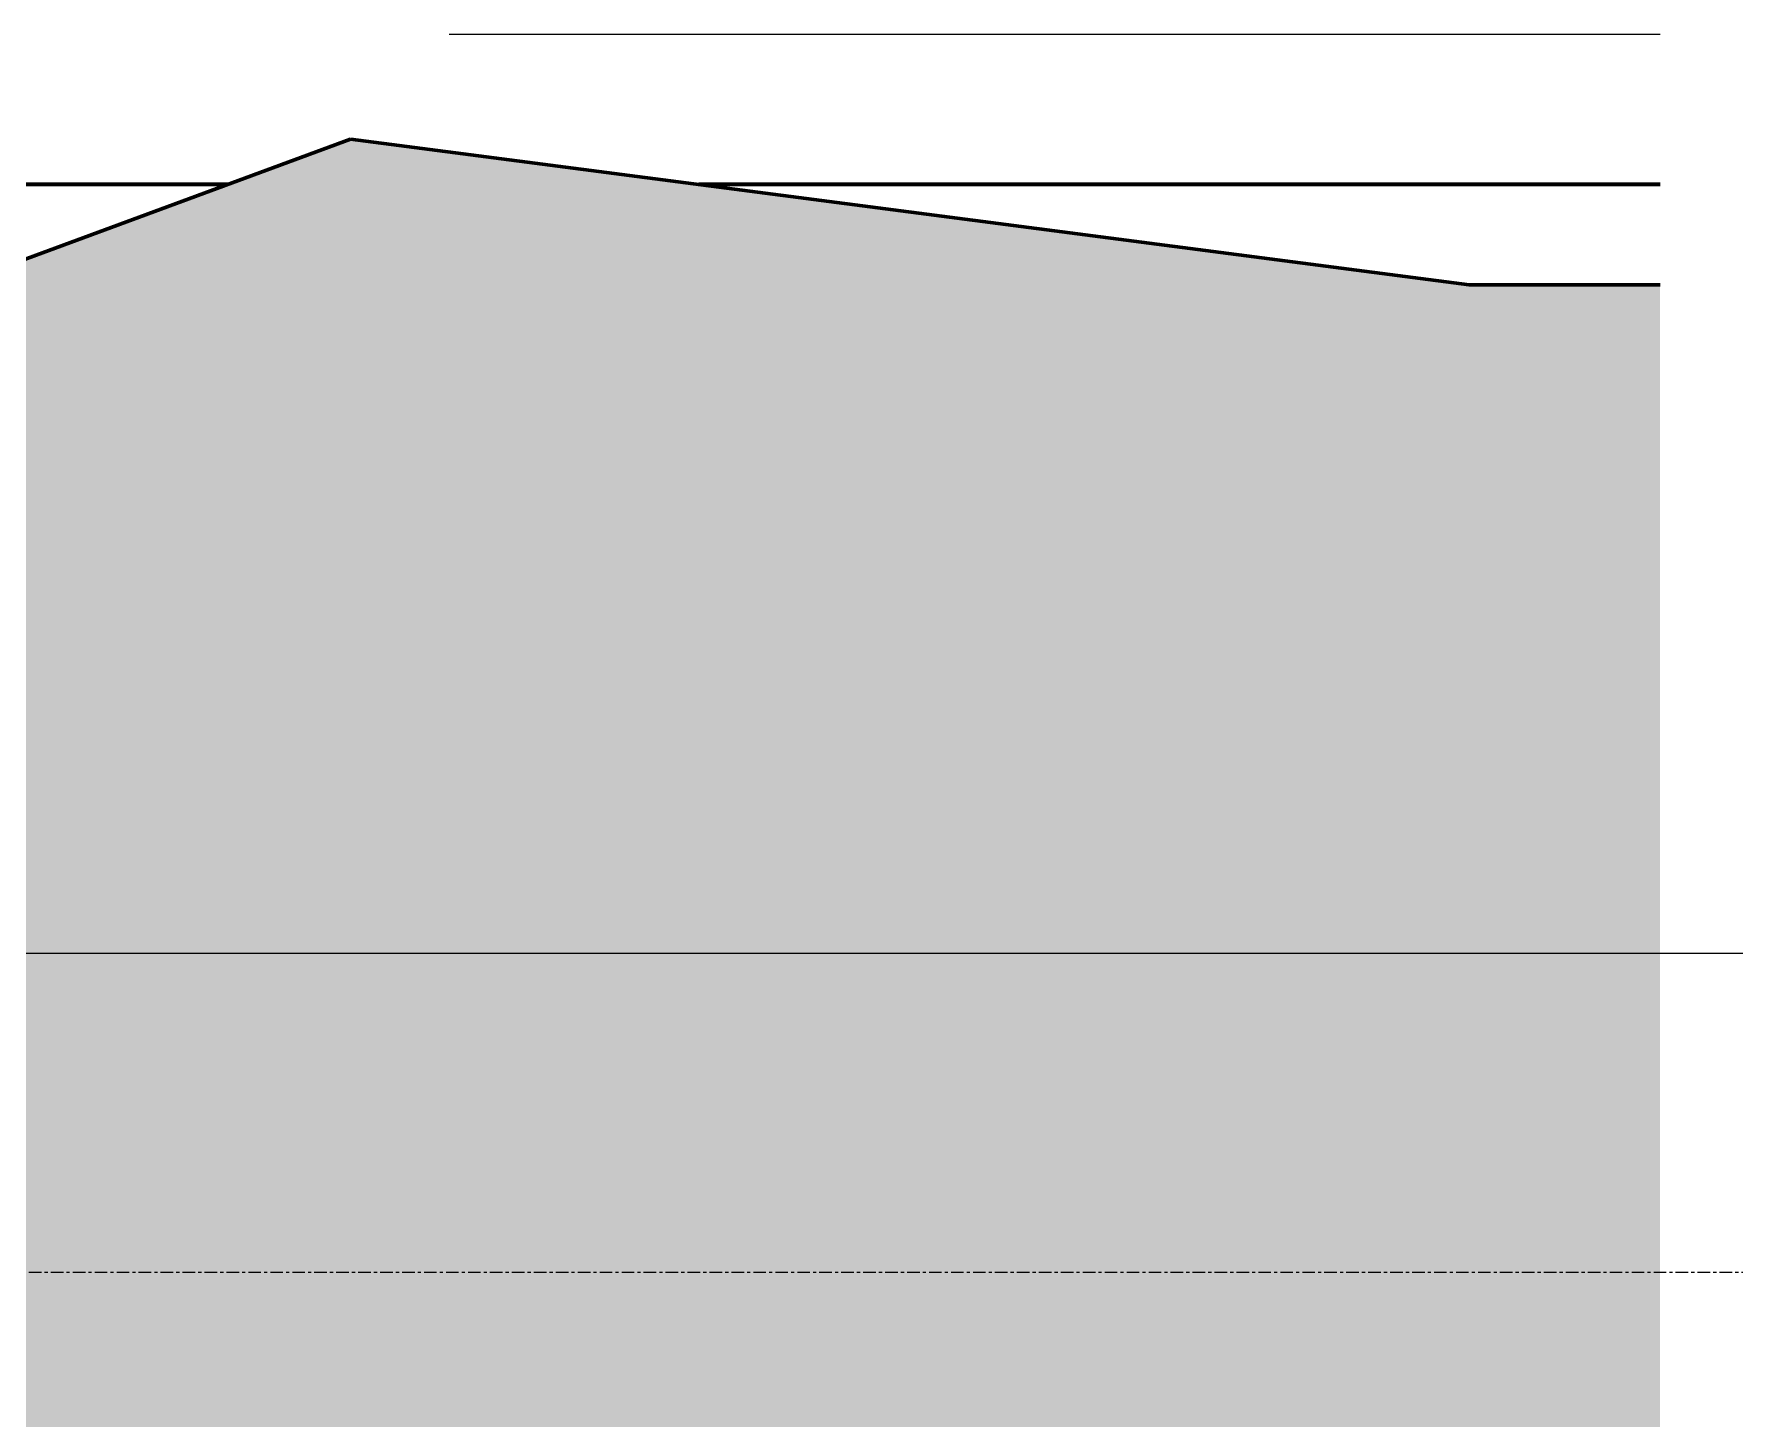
# Model space of a CAD drawing. Header units: inches. Extents: x -8991 to -6983, y -226 to 479.
# Drawn here: x -7345.6 to -7277.8, y -97.2 to -42 of the extents above; entities that cross this region are included whole.
import ezdxf

# ---------------------------------------------------------------- set-up
doc = ezdxf.new("R2010")
doc.units = ezdxf.units.IN
doc.header["$MEASUREMENT"] = 0
doc.linetypes.add('Grid Line 1_2_', pattern=[0.875, 0.5, -0.125, 0.125, -0.125])
for name, color, linetype, lineweight in [('A-FLOR-LEVL-1', 51, 'Grid Line 1_2_', 9), ('C-TOPO', 7, 'Continuous', 9), ('C-TOPO-1', 7, 'Continuous', 60), ('C-TOPO-MAJR', 7, 'Continuous', 80), ('G-ANNO-SYMB-1', 111, 'Continuous', 9)]:
    doc.layers.add(name, color=color, linetype=linetype, lineweight=lineweight)

msp = doc.modelspace()

# ---------------------------------------------------------------- hatches: boundary and pattern name
at = {"layer": 'C-TOPO'}
msp.add_hatch(color=256, dxfattribs=at).paths.add_polyline_path([(-7537.55648, -196.91009), (-7280.78549, -196.91009), (-7280.78549, -51.99757), (-7288.39955, -51.99757), (-7332.97637, -46.19318), (-7374.95633, -61.67085), (-7461.59641, -96.15776), (-7635.64084, -96.15776), (-7635.64084, -145), (-7628.64084, -145), (-7628.64084, -157), (-7635.64084, -157), (-7635.64084, -196.91009), (-7546.70092, -196.91009)], flags=0)

# ---------------------------------------------------------------- linework, layer by layer
at = {"layer": 'A-FLOR-LEVL-1'}
msp.add_line((-7232.41868, -91.375), (-7921.53943, -91.375), dxfattribs=at)
at = {"layer": 'C-TOPO'}
for p, q in [((-7329.04167, -42), (-7280.78549, -42)), ((-7329.04167, -42), (-7327.28214, -42)), ((-7374.95647, -61.67086), (-7332.97624, -46.19318)), ((-7288.39958, -51.99756), (-7332.97624, -46.19318)), ((-7280.78549, -51.99756), (-7288.39958, -51.99756))]:
    msp.add_line(p, q, dxfattribs=at)
at = {"layer": 'C-TOPO-1'}
for p, q in [((-7374.95633, -61.67085), (-7332.97637, -46.19318)), ((-7332.97624, -46.1932), (-7288.39955, -51.99757)), ((-7288.39955, -51.99757), (-7280.78549, -51.99757))]:
    msp.add_line(p, q, dxfattribs=at)
at = {"layer": 'C-TOPO-MAJR'}
msp.add_line((-7337.877, -48), (-7343.04647, -48), dxfattribs=at)
at = {"layer": 'C-TOPO-MAJR', "flags": 128}
for points in [[(-7343.04659, -48), (-7344.17882, -48), (-7358.90671, -48)], [(-7280.78549, -48), (-7304.65042, -48), (-7319.10027, -48)]]:
    msp.add_lwpolyline(points, dxfattribs=at)
at = {"layer": 'G-ANNO-SYMB-1'}
msp.add_line((-7034.39876, -78.65385), (-7637.0677, -78.65385), dxfattribs=at)

doc.saveas('drawing.dxf')
